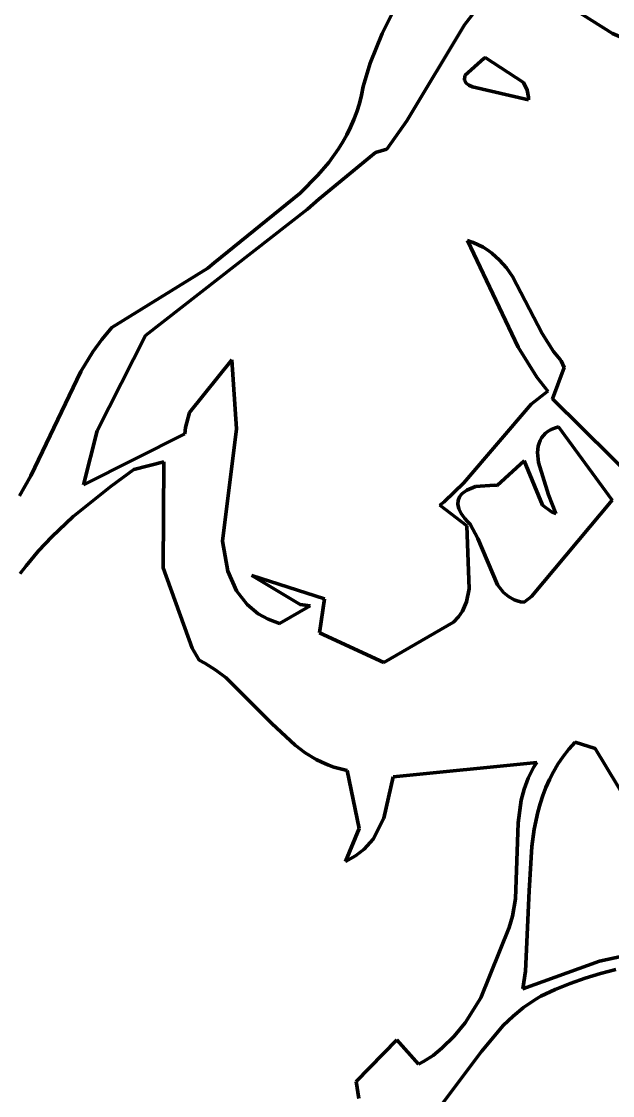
# Model space of a CAD drawing. Header units: millimetres. Extents: x 0 to 10.4, y 0 to 8.6.
# Drawn here: x 4.207 to 4.745, y 5.526 to 6.503 of the extents above; entities that cross this region are included whole.
import ezdxf

# ---------------------------------------------------------------- set-up
doc = ezdxf.new("R2010")
doc.units = ezdxf.units.MM
doc.layers.add('color#010101ff', color=7, linetype='CONTINUOUS', lineweight=100)
doc.layers.add('color#ffffffff', color=7, linetype='CONTINUOUS', lineweight=100)

msp = doc.modelspace()

# ---------------------------------------------------------------- linework, layer by layer
at = {"layer": 'color#010101ff'}
for p, q in [((4.53538, 6.49247), (4.59445, 6.60999)), ((4.74511, 6.49234), (4.69681, 6.5228)), ((4.62196, 6.51504), (4.61027, 6.5002)), ((4.52456, 6.46529), (4.53538, 6.49247)), ((4.61027, 6.5002), (4.55805, 6.413)), ((4.75366, 6.48865), (4.74511, 6.49234)), ((4.5182, 6.44412), (4.52456, 6.46529)), ((4.61086, 6.45414), (4.62844, 6.46987)), ((4.62844, 6.46987), (4.62939, 6.47041)), ((4.62939, 6.47041), (4.66412, 6.44771)), ((4.61037, 6.44998), (4.61086, 6.45414)), ((4.51667, 6.43622), (4.5182, 6.44412)), ((4.61201, 6.44711), (4.61037, 6.44998)), ((4.61426, 6.44538), (4.61201, 6.44711)), ((4.61756, 6.44383), (4.61426, 6.44538)), ((4.66882, 6.43211), (4.61756, 6.44383)), ((4.66412, 6.44771), (4.66759, 6.4408)), ((4.51473, 6.42857), (4.51667, 6.43622)), ((4.66759, 6.4408), (4.66875, 6.43447)), ((4.66875, 6.43447), (4.66882, 6.43211)), ((4.5124, 6.42115), (4.51473, 6.42857)), ((4.50969, 6.41395), (4.5124, 6.42115)), ((4.50326, 6.40019), (4.50664, 6.40697)), ((4.50664, 6.40697), (4.50969, 6.41395)), ((4.55805, 6.413), (4.53978, 6.38716)), ((4.49956, 6.39361), (4.50326, 6.40019)), ((4.48676, 6.37495), (4.49556, 6.38722)), ((4.49556, 6.38722), (4.49956, 6.39361)), ((4.53978, 6.38716), (4.52929, 6.38393)), ((4.52929, 6.38393), (4.47776, 6.34159)), ((4.477, 6.36331), (4.48676, 6.37495)), ((4.46091, 6.34686), (4.477, 6.36331)), ((4.38259, 6.28358), (4.46091, 6.34686)), ((4.47776, 6.34159), (4.46731, 6.33249)), ((4.46731, 6.33249), (4.32009, 6.21733)), ((4.65938, 6.20674), (4.6132, 6.30387)), ((4.6132, 6.30387), (4.61826, 6.3021)), ((4.61826, 6.3021), (4.62298, 6.30004)), ((4.62298, 6.30004), (4.62741, 6.29771)), ((4.62741, 6.29771), (4.63155, 6.29512)), ((4.63155, 6.29512), (4.63542, 6.29229)), ((4.63542, 6.29229), (4.64244, 6.28599)), ((4.2893, 6.22461), (4.37674, 6.27887)), ((4.37674, 6.27887), (4.38259, 6.28358)), ((4.64244, 6.28599), (4.64862, 6.27892)), ((4.64862, 6.27892), (4.65411, 6.27122)), ((4.65411, 6.27122), (4.68108, 6.21924)), ((4.28017, 6.21384), (4.2893, 6.22461)), ((4.68108, 6.21924), (4.69143, 6.20286)), ((4.27193, 6.20253), (4.28017, 6.21384)), ((4.32009, 6.21733), (4.27582, 6.13078)), ((4.26098, 6.18472), (4.27193, 6.20253)), ((4.67615, 6.17944), (4.65938, 6.20674)), ((4.69143, 6.20286), (4.69755, 6.19543)), ((4.36002, 6.14734), (4.39865, 6.19519)), ((4.39865, 6.19519), (4.40283, 6.13243)), ((4.69755, 6.19543), (4.69856, 6.19429)), ((4.69856, 6.19429), (4.70114, 6.18837)), ((4.21559, 6.08979), (4.26098, 6.18472)), ((4.70114, 6.18837), (4.6904, 6.1599)), ((4.68638, 6.16687), (4.67615, 6.17944)), ((4.67117, 6.1548), (4.68638, 6.16687)), ((4.60981, 6.08326), (4.67117, 6.1548)), ((4.6904, 6.1599), (4.77517, 6.07603)), ((4.3563, 6.13379), (4.36002, 6.14734)), ((4.27582, 6.13078), (4.26355, 6.08137)), ((4.3558, 6.12791), (4.3563, 6.13379)), ((4.40283, 6.13243), (4.38993, 6.03021)), ((4.6893, 6.13176), (4.68657, 6.13019)), ((4.69243, 6.13311), (4.6893, 6.13176)), ((4.69599, 6.1342), (4.69243, 6.13311)), ((4.74482, 6.06764), (4.69599, 6.1342)), ((4.26355, 6.08137), (4.3558, 6.12791)), ((4.67932, 6.12185), (4.67832, 6.11933)), ((4.68062, 6.12421), (4.67932, 6.12185)), ((4.68225, 6.1264), (4.68062, 6.12421)), ((4.68423, 6.1284), (4.68225, 6.1264)), ((4.68657, 6.13019), (4.68423, 6.1284)), ((4.67762, 6.11667), (4.67698, 6.11096)), ((4.67832, 6.11933), (4.67762, 6.11667)), ((4.33664, 6.10242), (4.30927, 6.09544)), ((4.33617, 6.00585), (4.33664, 6.10242)), ((4.66476, 6.10347), (4.64014, 6.08094)), ((4.68141, 6.06282), (4.66476, 6.10347)), ((4.67698, 6.11096), (4.6777, 6.10167)), ((4.6777, 6.10167), (4.68694, 6.07225)), ((4.30927, 6.09544), (4.2886, 6.0804)), ((4.20511, 6.07158), (4.21559, 6.08979)), ((4.5918, 6.06598), (4.60981, 6.08326)), ((4.2886, 6.0804), (4.25412, 6.05262)), ((4.60796, 6.07331), (4.60587, 6.07051)), ((4.61247, 6.07676), (4.60796, 6.07331)), ((4.62051, 6.07991), (4.61247, 6.07676)), ((4.63761, 6.08121), (4.62051, 6.07991)), ((4.64014, 6.08094), (4.63761, 6.08121)), ((4.68694, 6.07225), (4.69373, 6.05528)), ((4.58789, 6.06285), (4.5918, 6.06598)), ((4.61242, 6.04425), (4.58789, 6.06285)), ((4.60466, 6.06731), (4.60443, 6.06373)), ((4.60443, 6.06373), (4.60529, 6.05978)), ((4.60587, 6.07051), (4.60466, 6.06731)), ((4.67129, 5.97986), (4.74482, 6.06764)), ((4.68964, 6.05693), (4.68141, 6.06282)), ((4.25412, 6.05262), (4.23454, 6.03425)), ((4.60529, 6.05978), (4.60617, 6.05767)), ((4.60617, 6.05767), (4.60736, 6.05546)), ((4.60736, 6.05546), (4.60888, 6.05317)), ((4.60888, 6.05317), (4.61075, 6.05079)), ((4.69373, 6.05528), (4.68964, 6.05693)), ((4.61075, 6.05079), (4.61297, 6.04832)), ((4.61477, 5.98687), (4.61242, 6.04425)), ((4.61297, 6.04832), (4.61556, 6.04576)), ((4.61556, 6.04576), (4.62252, 6.03249)), ((4.23454, 6.03425), (4.22237, 6.02127)), ((4.38993, 6.03021), (4.39479, 6.00284)), ((4.62252, 6.03249), (4.64038, 5.99045)), ((4.22237, 6.02127), (4.21115, 6.00769)), ((4.21115, 6.00769), (4.20595, 6.00067)), ((4.36255, 5.93279), (4.33617, 6.00585)), ((4.39479, 6.00284), (4.40271, 5.98498)), ((4.46077, 5.97264), (4.41684, 5.99887)), ((4.41684, 5.99887), (4.4828, 5.9776)), ((4.40271, 5.98498), (4.4125, 5.97239)), ((4.61234, 5.97485), (4.61477, 5.98687)), ((4.64038, 5.99045), (4.64598, 5.98349)), ((4.4828, 5.9776), (4.47839, 5.94678)), ((4.60865, 5.9665), (4.61234, 5.97485)), ((4.64598, 5.98349), (4.65042, 5.97976)), ((4.65042, 5.97976), (4.65552, 5.9769)), ((4.65552, 5.9769), (4.65835, 5.97584)), ((4.65835, 5.97584), (4.66138, 5.97505)), ((4.66138, 5.97505), (4.66462, 5.97454)), ((4.66462, 5.97454), (4.67129, 5.97986)), ((4.4125, 5.97239), (4.42262, 5.96411)), ((4.44196, 5.95513), (4.46996, 5.97138)), ((4.46996, 5.97138), (4.46077, 5.97264)), ((4.6051, 5.96133), (4.60865, 5.9665)), ((4.42262, 5.96411), (4.43164, 5.95907)), ((4.43164, 5.95907), (4.44196, 5.95513)), ((4.53708, 5.9198), (4.60055, 5.95653)), ((4.60055, 5.95653), (4.6051, 5.96133)), ((4.47839, 5.94678), (4.53708, 5.9198)), ((4.36871, 5.92175), (4.36255, 5.93279)), ((4.37403, 5.91902), (4.36871, 5.92175)), ((4.38408, 5.9128), (4.37403, 5.91902)), ((4.39346, 5.90575), (4.38408, 5.9128)), ((4.43502, 5.86426), (4.39346, 5.90575)), ((4.45616, 5.84439), (4.43502, 5.86426)), ((4.7111, 5.8472), (4.70535, 5.84073)), ((4.72926, 5.84137), (4.7111, 5.8472)), ((4.46537, 5.83751), (4.45616, 5.84439)), ((4.47521, 5.8315), (4.46537, 5.83751)), ((4.70535, 5.84073), (4.70017, 5.83409)), ((4.83619, 5.66464), (4.72926, 5.84137)), ((4.48042, 5.82888), (4.47521, 5.8315)), ((4.48583, 5.82655), (4.48042, 5.82888)), ((4.67629, 5.82876), (4.5455, 5.8155)), ((4.6733, 5.82405), (4.67629, 5.82876)), ((4.70017, 5.83409), (4.69551, 5.82729)), ((4.49148, 5.82452), (4.48583, 5.82655)), ((4.49736, 5.82283), (4.49148, 5.82452)), ((4.50352, 5.82149), (4.49736, 5.82283)), ((4.51456, 5.7687), (4.50352, 5.82149)), ((4.66839, 5.81442), (4.67068, 5.81927)), ((4.67068, 5.81927), (4.6733, 5.82405)), ((4.69136, 5.82033), (4.68769, 5.81323)), ((4.69551, 5.82729), (4.69136, 5.82033)), ((4.5455, 5.8155), (4.53704, 5.77816)), ((4.66473, 5.80454), (4.66839, 5.81442)), ((4.68769, 5.81323), (4.68446, 5.80599)), ((4.66214, 5.79444), (4.66473, 5.80454)), ((4.68164, 5.79863), (4.6792, 5.79115)), ((4.68446, 5.80599), (4.68164, 5.79863)), ((4.65941, 5.77372), (4.66214, 5.79444)), ((4.6792, 5.79115), (4.67712, 5.78356)), ((4.67712, 5.78356), (4.6739, 5.76809)), ((4.53704, 5.77816), (4.52721, 5.75902)), ((4.65701, 5.70456), (4.65941, 5.77372)), ((4.50193, 5.73845), (4.51456, 5.7687)), ((4.6739, 5.76809), (4.67173, 5.7523)), ((4.51895, 5.74966), (4.5112, 5.74359)), ((4.52721, 5.75902), (4.51895, 5.74966)), ((4.67173, 5.7523), (4.66936, 5.71185)), ((4.5112, 5.74359), (4.50193, 5.73845)), ((4.66936, 5.71185), (4.666, 5.63861)), ((4.65415, 5.68889), (4.65701, 5.70456)), ((4.65108, 5.67864), (4.65415, 5.68889)), ((4.62516, 5.61442), (4.65108, 5.67864)), ((4.73325, 5.6477), (4.79907, 5.66233)), ((4.66366, 5.62278), (4.73325, 5.6477)), ((4.666, 5.63861), (4.66366, 5.62278)), ((4.7202, 5.63241), (4.70651, 5.62757)), ((4.73416, 5.63661), (4.7202, 5.63241)), ((4.74835, 5.64016), (4.73416, 5.63661)), ((4.70651, 5.62757), (4.69312, 5.6221)), ((4.61097, 5.59173), (4.62516, 5.61442)), ((4.67457, 5.61276), (4.66422, 5.60564)), ((4.68008, 5.61599), (4.67457, 5.61276)), ((4.69312, 5.6221), (4.68008, 5.61599)), ((4.66422, 5.60564), (4.65466, 5.59775)), ((4.65466, 5.59775), (4.64578, 5.58919)), ((4.60103, 5.57946), (4.61097, 5.59173)), ((4.64578, 5.58919), (4.62578, 5.5656)), ((4.51183, 5.53826), (4.54868, 5.57612)), ((4.54868, 5.57612), (4.56849, 5.55396)), ((4.58991, 5.56852), (4.60103, 5.57946)), ((4.62578, 5.5656), (4.57329, 5.4958)), ((4.58179, 5.56209), (4.58991, 5.56852)), ((4.56849, 5.55396), (4.57308, 5.55646)), ((4.57308, 5.55646), (4.58179, 5.56209)), ((4.51435, 5.52272), (4.51183, 5.53826))]:
    msp.add_line(p, q, dxfattribs=at)
at = {"layer": 'color#ffffffff'}
for p, q in [((4.59445, 6.60999), (4.53538, 6.49247)), ((4.69681, 6.5228), (4.74511, 6.49234)), ((4.61027, 6.5002), (4.62196, 6.51504)), ((4.53538, 6.49247), (4.52456, 6.46529)), ((4.55805, 6.413), (4.61027, 6.5002)), ((4.74511, 6.49234), (4.75366, 6.48865)), ((4.52456, 6.46529), (4.5182, 6.44412)), ((4.62844, 6.46987), (4.61086, 6.45414)), ((4.62939, 6.47041), (4.62844, 6.46987)), ((4.66412, 6.44771), (4.62939, 6.47041)), ((4.61086, 6.45414), (4.61037, 6.44998)), ((4.5182, 6.44412), (4.51667, 6.43622)), ((4.61037, 6.44998), (4.61201, 6.44711)), ((4.61201, 6.44711), (4.61426, 6.44538)), ((4.61426, 6.44538), (4.61756, 6.44383)), ((4.61756, 6.44383), (4.66882, 6.43211)), ((4.66759, 6.4408), (4.66412, 6.44771)), ((4.51667, 6.43622), (4.51473, 6.42857)), ((4.66875, 6.43447), (4.66759, 6.4408)), ((4.66882, 6.43211), (4.66875, 6.43447)), ((4.51473, 6.42857), (4.5124, 6.42115)), ((4.5124, 6.42115), (4.50969, 6.41395)), ((4.50664, 6.40697), (4.50326, 6.40019)), ((4.50969, 6.41395), (4.50664, 6.40697)), ((4.53978, 6.38716), (4.55805, 6.413)), ((4.50326, 6.40019), (4.49956, 6.39361)), ((4.49556, 6.38722), (4.48676, 6.37495)), ((4.49956, 6.39361), (4.49556, 6.38722)), ((4.52929, 6.38393), (4.53978, 6.38716)), ((4.47776, 6.34159), (4.52929, 6.38393)), ((4.48676, 6.37495), (4.477, 6.36331)), ((4.477, 6.36331), (4.46091, 6.34686)), ((4.46091, 6.34686), (4.38259, 6.28358)), ((4.46731, 6.33249), (4.47776, 6.34159)), ((4.32009, 6.21733), (4.46731, 6.33249)), ((4.61826, 6.3021), (4.6132, 6.30387)), ((4.6132, 6.30387), (4.65938, 6.20674)), ((4.62298, 6.30004), (4.61826, 6.3021)), ((4.62741, 6.29771), (4.62298, 6.30004)), ((4.63155, 6.29512), (4.62741, 6.29771)), ((4.63542, 6.29229), (4.63155, 6.29512)), ((4.64244, 6.28599), (4.63542, 6.29229)), ((4.37674, 6.27887), (4.2893, 6.22461)), ((4.38259, 6.28358), (4.37674, 6.27887)), ((4.64862, 6.27892), (4.64244, 6.28599)), ((4.65411, 6.27122), (4.64862, 6.27892)), ((4.68108, 6.21924), (4.65411, 6.27122)), ((4.2893, 6.22461), (4.28017, 6.21384)), ((4.69143, 6.20286), (4.68108, 6.21924)), ((4.28017, 6.21384), (4.27193, 6.20253)), ((4.27582, 6.13078), (4.32009, 6.21733)), ((4.27193, 6.20253), (4.26098, 6.18472)), ((4.65938, 6.20674), (4.67615, 6.17944)), ((4.69755, 6.19543), (4.69143, 6.20286)), ((4.39865, 6.19519), (4.36002, 6.14734)), ((4.40283, 6.13243), (4.39865, 6.19519)), ((4.69856, 6.19429), (4.69755, 6.19543)), ((4.70114, 6.18837), (4.69856, 6.19429)), ((4.26098, 6.18472), (4.21559, 6.08979)), ((4.6904, 6.1599), (4.70114, 6.18837)), ((4.67615, 6.17944), (4.68638, 6.16687)), ((4.68638, 6.16687), (4.67117, 6.1548)), ((4.67117, 6.1548), (4.60981, 6.08326)), ((4.77517, 6.07603), (4.6904, 6.1599)), ((4.36002, 6.14734), (4.3563, 6.13379)), ((4.26355, 6.08137), (4.27582, 6.13078)), ((4.3563, 6.13379), (4.3558, 6.12791)), ((4.38993, 6.03021), (4.40283, 6.13243)), ((4.68657, 6.13019), (4.6893, 6.13176)), ((4.6893, 6.13176), (4.69243, 6.13311)), ((4.69243, 6.13311), (4.69599, 6.1342)), ((4.69599, 6.1342), (4.74482, 6.06764)), ((4.3558, 6.12791), (4.26355, 6.08137)), ((4.67832, 6.11933), (4.67932, 6.12185)), ((4.67932, 6.12185), (4.68062, 6.12421)), ((4.68062, 6.12421), (4.68225, 6.1264)), ((4.68225, 6.1264), (4.68423, 6.1284)), ((4.68423, 6.1284), (4.68657, 6.13019)), ((4.67698, 6.11096), (4.67762, 6.11667)), ((4.67762, 6.11667), (4.67832, 6.11933)), ((4.30927, 6.09544), (4.33664, 6.10242)), ((4.33664, 6.10242), (4.33617, 6.00585)), ((4.64014, 6.08094), (4.66476, 6.10347)), ((4.66476, 6.10347), (4.68141, 6.06282)), ((4.6777, 6.10167), (4.67698, 6.11096)), ((4.68694, 6.07225), (4.6777, 6.10167)), ((4.2886, 6.0804), (4.30927, 6.09544)), ((4.21559, 6.08979), (4.20511, 6.07158)), ((4.60981, 6.08326), (4.5918, 6.06598)), ((4.25412, 6.05262), (4.2886, 6.0804)), ((4.60587, 6.07051), (4.60796, 6.07331)), ((4.60796, 6.07331), (4.61247, 6.07676)), ((4.61247, 6.07676), (4.62051, 6.07991)), ((4.62051, 6.07991), (4.63761, 6.08121)), ((4.63761, 6.08121), (4.64014, 6.08094)), ((4.69373, 6.05528), (4.68694, 6.07225)), ((4.5918, 6.06598), (4.58789, 6.06285)), ((4.58789, 6.06285), (4.61242, 6.04425)), ((4.60443, 6.06373), (4.60466, 6.06731)), ((4.60529, 6.05978), (4.60443, 6.06373)), ((4.60466, 6.06731), (4.60587, 6.07051)), ((4.74482, 6.06764), (4.67129, 5.97986)), ((4.68141, 6.06282), (4.68964, 6.05693)), ((4.23454, 6.03425), (4.25412, 6.05262)), ((4.60617, 6.05767), (4.60529, 6.05978)), ((4.60736, 6.05546), (4.60617, 6.05767)), ((4.60888, 6.05317), (4.60736, 6.05546)), ((4.61075, 6.05079), (4.60888, 6.05317)), ((4.68964, 6.05693), (4.69373, 6.05528)), ((4.61297, 6.04832), (4.61075, 6.05079)), ((4.61242, 6.04425), (4.61477, 5.98687)), ((4.61556, 6.04576), (4.61297, 6.04832)), ((4.62252, 6.03249), (4.61556, 6.04576)), ((4.22237, 6.02127), (4.23454, 6.03425)), ((4.39479, 6.00284), (4.38993, 6.03021)), ((4.64038, 5.99045), (4.62252, 6.03249)), ((4.21115, 6.00769), (4.22237, 6.02127)), ((4.20595, 6.00067), (4.21115, 6.00769)), ((4.33617, 6.00585), (4.36255, 5.93279)), ((4.40271, 5.98498), (4.39479, 6.00284)), ((4.4828, 5.9776), (4.41684, 5.99887)), ((4.41684, 5.99887), (4.46077, 5.97264)), ((4.4125, 5.97239), (4.40271, 5.98498)), ((4.61477, 5.98687), (4.61234, 5.97485)), ((4.64598, 5.98349), (4.64038, 5.99045)), ((4.47839, 5.94678), (4.4828, 5.9776)), ((4.61234, 5.97485), (4.60865, 5.9665)), ((4.65042, 5.97976), (4.64598, 5.98349)), ((4.65552, 5.9769), (4.65042, 5.97976)), ((4.65835, 5.97584), (4.65552, 5.9769)), ((4.66138, 5.97505), (4.65835, 5.97584)), ((4.66462, 5.97454), (4.66138, 5.97505)), ((4.67129, 5.97986), (4.66462, 5.97454)), ((4.42262, 5.96411), (4.4125, 5.97239)), ((4.46996, 5.97138), (4.44196, 5.95513)), ((4.46077, 5.97264), (4.46996, 5.97138)), ((4.60865, 5.9665), (4.6051, 5.96133)), ((4.43164, 5.95907), (4.42262, 5.96411)), ((4.44196, 5.95513), (4.43164, 5.95907)), ((4.60055, 5.95653), (4.53708, 5.9198)), ((4.6051, 5.96133), (4.60055, 5.95653)), ((4.53708, 5.9198), (4.47839, 5.94678)), ((4.36255, 5.93279), (4.36871, 5.92175)), ((4.36871, 5.92175), (4.37403, 5.91902)), ((4.37403, 5.91902), (4.38408, 5.9128)), ((4.38408, 5.9128), (4.39346, 5.90575)), ((4.39346, 5.90575), (4.43502, 5.86426)), ((4.43502, 5.86426), (4.45616, 5.84439)), ((4.70535, 5.84073), (4.7111, 5.8472)), ((4.7111, 5.8472), (4.72926, 5.84137)), ((4.45616, 5.84439), (4.46537, 5.83751)), ((4.46537, 5.83751), (4.47521, 5.8315)), ((4.70017, 5.83409), (4.70535, 5.84073)), ((4.72926, 5.84137), (4.83619, 5.66464)), ((4.47521, 5.8315), (4.48042, 5.82888)), ((4.48042, 5.82888), (4.48583, 5.82655)), ((4.5455, 5.8155), (4.67629, 5.82876)), ((4.67629, 5.82876), (4.6733, 5.82405)), ((4.69551, 5.82729), (4.70017, 5.83409)), ((4.48583, 5.82655), (4.49148, 5.82452)), ((4.49148, 5.82452), (4.49736, 5.82283)), ((4.49736, 5.82283), (4.50352, 5.82149)), ((4.50352, 5.82149), (4.51456, 5.7687)), ((4.67068, 5.81927), (4.66839, 5.81442)), ((4.6733, 5.82405), (4.67068, 5.81927)), ((4.68769, 5.81323), (4.69136, 5.82033)), ((4.69136, 5.82033), (4.69551, 5.82729)), ((4.53704, 5.77816), (4.5455, 5.8155)), ((4.66839, 5.81442), (4.66473, 5.80454)), ((4.68446, 5.80599), (4.68769, 5.81323)), ((4.66473, 5.80454), (4.66214, 5.79444)), ((4.6792, 5.79115), (4.68164, 5.79863)), ((4.68164, 5.79863), (4.68446, 5.80599)), ((4.66214, 5.79444), (4.65941, 5.77372)), ((4.67712, 5.78356), (4.6792, 5.79115)), ((4.6739, 5.76809), (4.67712, 5.78356)), ((4.52721, 5.75902), (4.53704, 5.77816)), ((4.65941, 5.77372), (4.65701, 5.70456)), ((4.51456, 5.7687), (4.50193, 5.73845)), ((4.67173, 5.7523), (4.6739, 5.76809)), ((4.5112, 5.74359), (4.51895, 5.74966)), ((4.51895, 5.74966), (4.52721, 5.75902)), ((4.66936, 5.71185), (4.67173, 5.7523)), ((4.50193, 5.73845), (4.5112, 5.74359)), ((4.666, 5.63861), (4.66936, 5.71185)), ((4.65701, 5.70456), (4.65415, 5.68889)), ((4.65415, 5.68889), (4.65108, 5.67864)), ((4.65108, 5.67864), (4.62516, 5.61442)), ((4.79907, 5.66233), (4.73325, 5.6477)), ((4.73325, 5.6477), (4.66366, 5.62278)), ((4.66366, 5.62278), (4.666, 5.63861)), ((4.70651, 5.62757), (4.7202, 5.63241)), ((4.7202, 5.63241), (4.73416, 5.63661)), ((4.73416, 5.63661), (4.74835, 5.64016)), ((4.69312, 5.6221), (4.70651, 5.62757)), ((4.62516, 5.61442), (4.61097, 5.59173)), ((4.66422, 5.60564), (4.67457, 5.61276)), ((4.67457, 5.61276), (4.68008, 5.61599)), ((4.68008, 5.61599), (4.69312, 5.6221)), ((4.65466, 5.59775), (4.66422, 5.60564)), ((4.64578, 5.58919), (4.65466, 5.59775)), ((4.61097, 5.59173), (4.60103, 5.57946)), ((4.62578, 5.5656), (4.64578, 5.58919)), ((4.54868, 5.57612), (4.51183, 5.53826)), ((4.56849, 5.55396), (4.54868, 5.57612)), ((4.60103, 5.57946), (4.58991, 5.56852)), ((4.57329, 5.4958), (4.62578, 5.5656)), ((4.58991, 5.56852), (4.58179, 5.56209)), ((4.57308, 5.55646), (4.56849, 5.55396)), ((4.58179, 5.56209), (4.57308, 5.55646)), ((4.51183, 5.53826), (4.51435, 5.52272))]:
    msp.add_line(p, q, dxfattribs=at)

doc.saveas('drawing.dxf')
